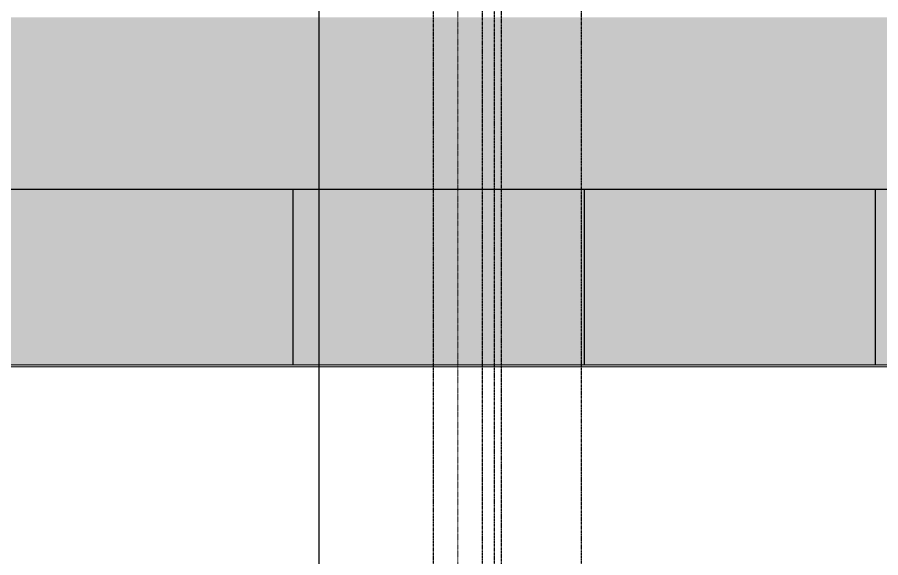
# Model space of a CAD drawing. Header units: inches. Extents: x 8618018 to 8935006, y 2431589 to 2567223.
# Drawn here: x 8671502 to 8672243, y 2510058 to 2510522 of the extents above; entities that cross this region are included whole.
import ezdxf

# ---------------------------------------------------------------- set-up
doc = ezdxf.new("R2010")
doc.units = ezdxf.units.IN
doc.header["$MEASUREMENT"] = 0
doc.linetypes.add('CENTER', pattern=[2, 1.25, -0.25, 0.25, -0.25])
doc.linetypes.add('PHANTOM', pattern=[2.5, 1.25, -0.25, 0.25, -0.25, 0.25, -0.25])
for name, color, linetype in [('CCT', 4, 'Continuous'), ('Civil', 252, 'Continuous'), ('Eqpt', 252, 'PHANTOM')]:
    doc.layers.add(name, color=color, linetype=linetype)
for name, color, linetype, lineweight in [('CL', 252, 'CENTER', 5), ('ICT', 6, 'Continuous', 13), ('PCT', 2, 'Continuous', 15)]:
    doc.layers.add(name, color=color, linetype=linetype, lineweight=lineweight)
pattern_1 = [(270, (-36115761.62, 22346713.6), (250, -1e-13), [])]

# ---------------------------------------------------------------- blocks, each defined once
blk = doc.blocks.new('A$C6324111a')
at = {"ltscale": 0.1}
for p, q in [((-902.2, 4485), (-902.2, -2165)), ((-860, -2165), (-860, 4485)), ((-850, 4372.5), (-850, -2052.5)), ((-844, 4366.5), (-844, -2046.5)), ((-775, -1977.5), (-775, 4297.5))]:
    blk.add_line(p, q, dxfattribs=at)
at = {"layer": 'CL', "ltscale": 0.1}
blk.add_line((-881.1, 4485), (-881.1, -2165), dxfattribs=at)
blk = doc.blocks.new('A$C69198738')
at = {"layer": 'Civil'}
blk.add_lwpolyline([(6675, 8650), (6675, 6650), (4675, 6650), (4675, 8650)], close=True, dxfattribs=at)
at = {"layer": 'Eqpt'}
blk.add_blockref('A$C6324111a', (5675, 4465), dxfattribs=at)
blk.add_blockref('A$C6324111a', (5675, 4465), dxfattribs=at)
blk = doc.blocks.new('GA CRM')
blk.add_blockref('A$C69198738', (39005, 30700))

msp = doc.modelspace()

# ---------------------------------------------------------------- block references
at = {"color": 252}
msp.add_blockref('GA CRM', (8628081, 2471340), dxfattribs=at)

# ---------------------------------------------------------------- next in the draw order: hatches: boundary and pattern name
at = {"layer": 'CCT'}
h = msp.add_hatch(dxfattribs=at)
h.set_pattern_fill('ANSI31', color=256, scale=2000, angle=225, style=0)
h.set_pattern_definition(pattern_1)
h.paths.add_polyline_path([(8683761.05, 2510374.1), (8664621.2, 2510374.09), (8664621.2, 2510224.09), (8683761.05, 2510221.51)])
at = {"layer": 'ICT'}
h = msp.add_hatch(dxfattribs=at)
h.set_pattern_fill('HEX', color=256, scale=18, angle=45, style=0)
h.set_pattern_definition([(45, (189485.28, 26248.42), (-69.9941694, 69.9941694), [57.15, -114.3]), (165, (189485.28, 26248.42), (-25.6196441, -95.6138135), [57.15, -114.3]), (105, (189525.69, 26288.83), (-95.6138135, -25.6196441), [57.15, -114.3])])
h.paths.add_polyline_path([(8666970.54, 2510521.51), (8666970.54, 2510221.51), (8683761.05, 2510221.51), (8683761.05, 2510521.51)])
at = {"layer": 'PCT'}
h = msp.add_hatch(dxfattribs=at)
h.set_pattern_fill('ANSI31', color=256, scale=2000, angle=225, style=0)
h.set_pattern_definition(pattern_1)
h.paths.add_polyline_path([(8683761.05, 2510374.1), (8664621.2, 2510374.09), (8664621.2, 2510224.09), (8683761.05, 2510221.51)])

# ---------------------------------------------------------------- next in the draw order: linework, layer by layer
at = {"layer": 'CCT'}
msp.add_lwpolyline([(8683761.05, 2510221.51), (8664621.2, 2510224.09), (8664621.2, 2510374.09), (8683761.05, 2510374.1)], close=True, dxfattribs=at)
at = {"layer": 'ICT'}
msp.add_line((8683761.05, 2510221.51), (8666971.02, 2510221.51), dxfattribs=at)
at = {"layer": 'PCT'}
msp.add_lwpolyline([(8683761.05, 2510221.51), (8664621.2, 2510224.09), (8664621.2, 2510374.09), (8683761.05, 2510374.1)], close=True, dxfattribs=at)

doc.saveas('drawing.dxf')
